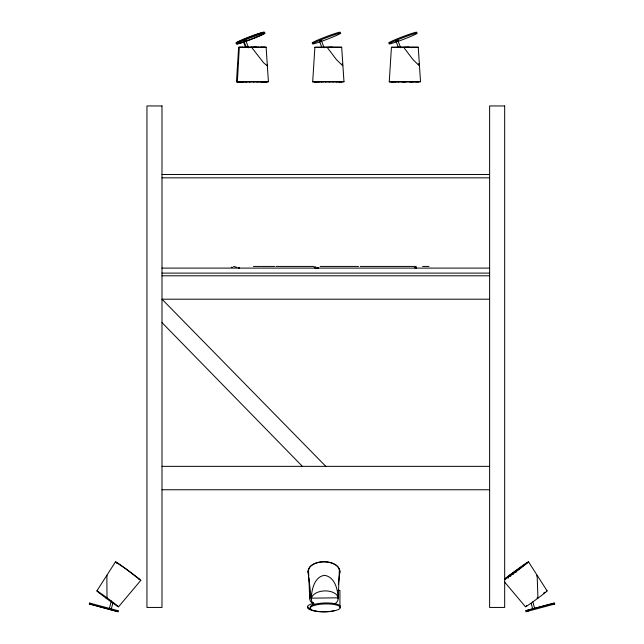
<?xml version="1.0" encoding="UTF-8"?>
<svg xmlns="http://www.w3.org/2000/svg" width="644" height="644" viewBox="0 0 644 644"><rect width="100%" height="100%" fill="white"/><g stroke="black" fill="none" stroke-linecap="round" stroke-linejoin="round"><path stroke-width="0.97" d="M309.893 597.817L310.022 594.283M334.856 603.847A13.444 7.961 -2.2 0 0 338.181 598.687L339.332 570.882A15.681 9.29 -2.2 0 0 321.944 561.89A15.681 9.29 -2.2 0 0 308.444 573.691M237.958 81.852L236.469 81.812L238.642 47.31L242.555 47.197M316.751 81.877L312.694 81.812L314.868 47.31L327.313 47.133L341.682 47.245L343.977 81.732L338.913 81.852M393.307 81.877L389.258 81.812L391.431 47.31L403.869 47.133L418.238 47.245L420.532 81.732L415.469 81.852M338.374 584.172L339.919 571.284M537.024 576.211L537.144 575.317L537.949 598.155L536.999 597.817M106.711 576.308L106.856 575.317L107.001 597.817L106.051 598.155M313.056 603.847A13.444 7.961 2.2 0 1 309.732 598.687L310.118 596.626M267.3 64.931L267.123 65.736L263.662 62.83L251.659 47.423L256.666 47.133M315.053 604.619A13.444 7.961 -2.2 0 1 311.318 599.033L311.849 596.964A13.444 7.961 -2.2 0 1 325.035 590.886A13.444 7.961 -2.2 0 1 337.794 596.626L338.181 598.687M109.383 608.387L111.388 600.965M109.899 608.508L111.275 608.902L113.078 602.414M112.072 602.543A13.444 0.427 36.3 0 1 107.234 599.033L104.449 596.964A13.444 0.427 36.3 0 1 96.89 590.886L115.518 561.785M118.528 606.825L140.762 580.381M416.161 268.073L415.122 268.009L415.766 268.025M507.544 576.823L504.598 579.383L516.359 571.268L527.122 562.792L507.544 576.823L508.486 578.103M246.346 47.576L243.947 41.305L245.799 40.588L248.56 47.769M245.815 40.596L243.947 41.305M321.903 47.576L319.505 41.305L321.356 40.588L324.117 47.769M321.372 40.596L319.505 41.305M398.459 47.576L396.06 41.305L397.912 40.588L400.673 47.769M397.936 40.596L397.187 40.942M231.526 267.228L232.017 267.139M531.179 603.348L532.685 608.91L534.617 608.387L532.862 601.89M396.946 41.031L396.06 41.305M528.66 610.826L525.931 611.736L554.798 604L553.663 604.136M314.216 267.308L315.818 266.849M533.61 608.636L534.617 608.387M533.683 608.661L532.725 608.902M265.248 47.286L264.748 47.205M266.214 81.82L268.419 81.732L266.125 47.245L264.137 47.318M341.682 47.245L314.868 47.31M418.238 47.245L391.431 47.31M236.469 81.812L240.188 81.724M237.378 81.764L239.31 47.31L240.623 47.237M238.369 81.764L239.56 81.844M312.694 81.812L320.487 81.659M389.258 81.812L394.321 81.691M252.995 47.31L255.998 47.133M332.224 47.133L327.216 47.423L336.273 59.425L342.68 65.736L342.254 63.426M408.787 47.133L403.78 47.423L412.828 59.425L419.244 65.736L418.809 63.426M340.918 81.82L342.286 81.74L337.488 81.643M392.309 81.724L390.94 81.804L391.673 81.844M417.481 81.82L418.85 81.74L418.109 81.699M264.805 47.318L238.642 47.31M237.998 81.724L242.2 81.691M262.688 81.852L266.729 81.74L265.328 81.699M263.356 81.852L266.882 81.82M317.758 81.691L314.377 81.804L315.117 81.844M241.886 47.197L248.318 47.149M240.252 81.683L244.929 81.659M259.951 81.885L263.959 81.86M264.628 81.86L256.69 81.909M336.176 81.885L340.185 81.86M393.041 81.683L397.05 81.659M416.749 81.86L409.471 81.909M243.311 81.643L248.198 81.635M319.537 81.643L323.755 81.635M332.916 81.909L337.126 81.901M396.1 81.643L400.31 81.635M413.69 81.901L398.048 81.941M247.65 47.149L251.756 47.133M246.974 81.619L251.772 81.619M253.108 81.925L257.914 81.925M323.199 81.619L335.178 81.603M329.334 81.925L333.471 81.925M399.763 81.619L403.893 81.619M251.088 47.133L255.257 47.133M250.983 81.603L255.74 81.603M327.208 81.603L331.298 81.603M403.772 81.603L407.853 81.603M249.148 81.949L253.897 81.941M325.373 81.949L329.454 81.941M401.928 81.949L406.018 81.941M161.99 174.492L489.625 174.492M161.99 177.833L489.625 177.833M253.43 266.431L260.764 266.431M261.496 266.431L274.747 266.431M276.002 266.431L313.99 266.431M320.173 266.431L358.547 266.431M360.262 266.431L416.241 266.431M422.609 266.431L428.96 266.431M161.99 268.097L489.625 268.097M161.99 273.112L489.625 273.112M161.99 275.793L489.625 275.793M489.625 299.194L161.99 299.194L325.808 466.353M161.99 466.353L489.625 466.353M161.99 489.754L489.625 489.754M337.947 590.387L339.927 590.387L339.927 607.437M254.589 47.133L258.582 47.141M407.539 81.619L411.741 81.603M254.75 81.619L259.621 81.603M321.485 81.941L325.695 81.925M245.259 81.941L250.13 81.925M257.914 47.141L263.847 47.181M411.001 81.627L415.155 81.627M334.445 81.627L343.977 81.732M394.627 81.917L398.789 81.917M258.212 81.627L263.042 81.627M318.072 81.917L322.225 81.917M241.846 81.917L246.668 81.917M260.844 47.149L266.125 47.245M414.052 81.643L417.876 81.651M391.914 81.893L395.738 81.901M315.351 81.893L319.174 81.901M261.931 81.643L267.59 81.691M261.263 81.643L268.419 81.732M239.125 81.893L243.617 81.901M416.475 81.667L420.532 81.732M237.29 81.852L241.194 81.877M238.618 267.928L239.528 267.799M238.377 267.896L239.504 267.832M314.972 268.178L315.705 268.226M231.285 267.397L232.17 267.518M117.2 610.633L118.335 610.762L89.468 603.034L90.369 603.364M415.847 267.743L416.644 267.96L414.913 267.365M415.034 267.445L415.654 267.614M233.506 266.407L236.96 267.429M138.895 579.141L139.402 579.383L125.709 568.765L116.878 562.792L117.136 563.122M161.99 322.596L302.406 466.353M504.51 581.894L525.472 606.825M515.361 570.906L516.303 572.186M512.463 573.055L513.405 574.335M509.798 575.076L510.74 576.356M528.483 561.785L547.11 590.886M243.271 41.305L245.678 47.576M307.993 571.284L311.318 599.033M308.621 571.872L308.782 575.849M308.87 577.829L309.732 598.687M313.185 602.422L313.185 605.432M320.221 41.788A15.045 0.877 -20.9 0 1 318.603 40.797A15.045 0.877 -20.9 0 1 340.539 33.11A15.045 0.877 -20.9 0 1 321.05 41.498M312.847 42.979A15.045 0.877 -20.9 0 1 325.405 36.966A15.045 0.877 -20.9 0 1 339.952 32.546M264.362 33.134A15.045 0.877 -20.9 0 1 258.775 36.064M258.027 36.386A15.045 0.877 -20.9 0 1 255.579 37.4M254.718 37.755A15.045 0.877 -20.9 0 1 245.686 41.192M242.41 42.327A15.045 0.877 -20.9 0 1 239.278 43.325M238.57 43.526A15.045 0.877 -20.9 0 1 236.565 43.591M236.622 42.979A15.045 0.877 -20.9 0 1 249.18 36.966A15.045 0.877 -20.9 0 1 263.726 32.546M396.776 41.788A15.045 0.877 -20.9 0 1 395.158 40.797A15.045 0.877 -20.9 0 1 417.103 33.11A15.045 0.877 -20.9 0 1 397.614 41.498M389.403 42.979A15.045 0.877 -20.9 0 1 401.969 36.966A15.045 0.877 -20.9 0 1 416.515 32.546M244.664 41.788A15.045 0.877 -20.9 0 1 243.046 40.797A15.045 0.877 -20.9 0 1 264.982 33.11A15.045 0.877 -20.9 0 1 245.493 41.498M237.29 42.979A15.045 0.877 -20.9 0 1 249.848 36.966A15.045 0.877 -20.9 0 1 264.394 32.546M504.646 579.037A15.681 0.491 -36.3 0 1 523.54 564.957A15.681 0.491 -36.3 0 1 524.401 565.263A15.681 0.491 -36.3 0 1 505.21 579.238M546.611 591.12A13.444 0.427 -36.3 0 1 539.551 596.964L536.766 599.033A13.444 0.427 -36.3 0 1 526.679 605.674M543.6 593.1A13.444 0.427 -36.3 0 1 544.88 592.23M112.708 602.993A13.444 0.427 36.3 0 0 118.287 606.511A13.444 0.427 36.3 0 0 108.192 598.687L105.375 596.626A13.444 0.427 36.3 0 0 96.89 590.886M116.934 563.138A15.681 0.491 36.3 0 1 127.045 569.674A15.681 0.491 36.3 0 1 140.191 580.115M308.581 570.882A15.681 9.29 2.2 0 1 325.969 561.89A15.681 9.29 2.2 0 1 339.469 573.691M310.875 609.087A15.045 3.928 1.3 0 1 313.346 603.621M334.711 610.464A15.045 3.928 1.3 0 1 317.098 611.398A15.045 3.928 1.3 0 1 307.711 607.099M310.295 607.67A15.045 3.928 -1.3 0 1 325.453 602.969A15.045 3.928 -1.3 0 1 340.121 607.155M311.575 594.621L311.543 598.155L338.019 597.817C337.842 589.027 334.63 576.791 324.471 575.317C315.536 576.581 312.453 586.901 311.575 594.621M89.283 603.935L118.069 611.736L89.283 603.935M317.605 267.493L316.8 268.17L318.571 267.832L317.202 267.832L318.088 267.663L317.605 267.493M526.575 610.432L525.665 610.762L554.532 603.034L526.575 610.432M161.99 105.954L146.945 105.954L146.945 607.437L161.99 607.437L161.99 105.954M504.671 105.954L489.625 105.954L489.625 607.437L504.671 607.437L504.671 105.954M315.93 611.148A15.045 3.928 -1.3 0 0 340.145 608.121A15.045 3.928 -1.3 0 0 319.706 604.33A15.045 3.928 -1.3 0 0 315.93 611.148"/></g></svg>
